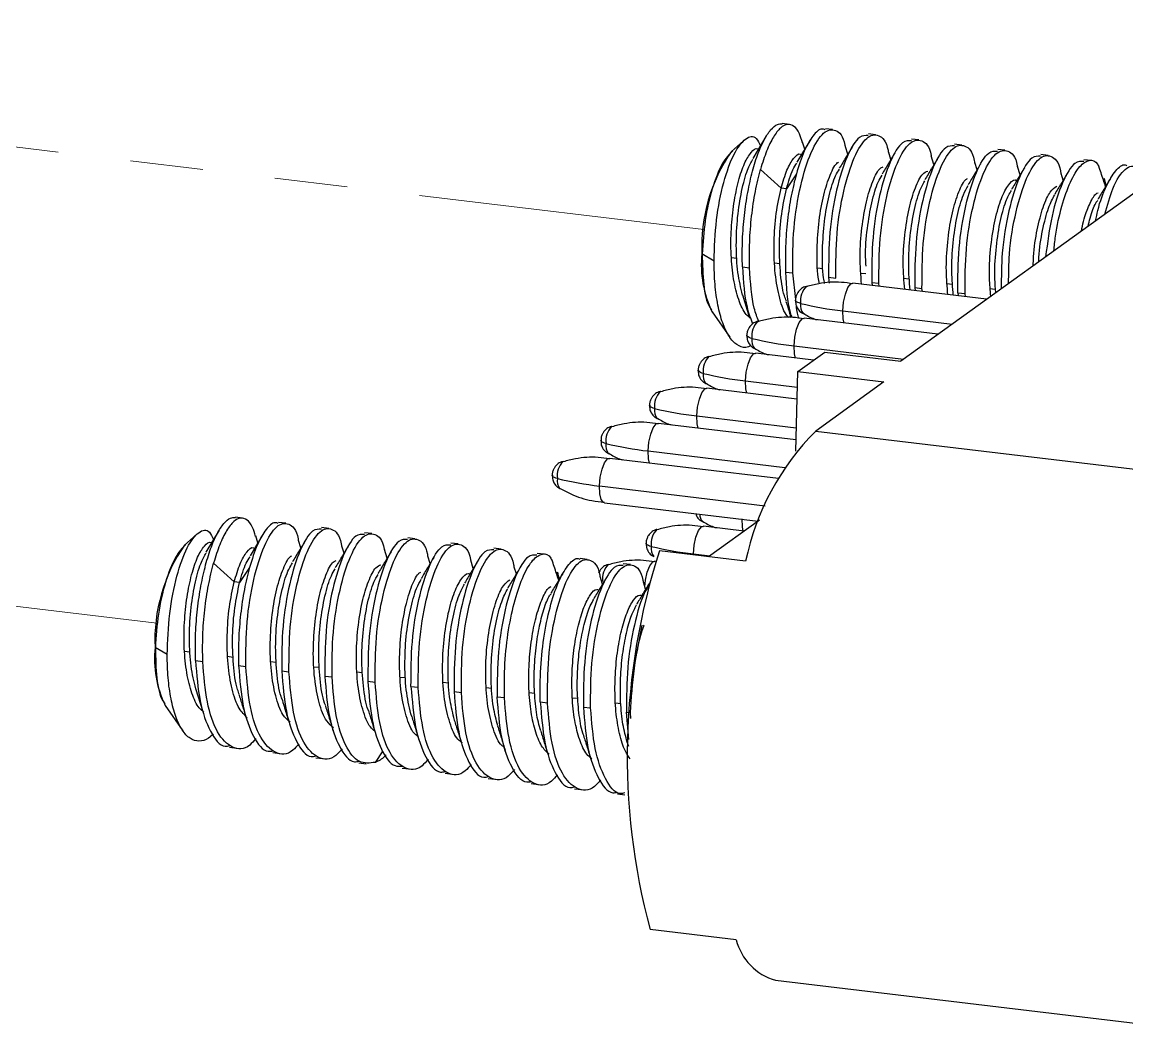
# Model space of a CAD drawing. Header units: millimetres. Extents: x 0 to 205, y 0 to 292.
# Drawn here: x 99.05 to 118.34, y 150.44 to 168.06 of the extents above; entities that cross this region are included whole.
import ezdxf

# ---------------------------------------------------------------- set-up
doc = ezdxf.new("R2010")
doc.units = ezdxf.units.MM
doc.linetypes.add('PHANTOM', pattern=[12.7, 6.35, -1.27, 1.27, -1.27, 1.27, -1.27])

msp = doc.modelspace()

# ---------------------------------------------------------------- linework, layer by layer
at = {"color": 7, "linetype": 'PHANTOM', "lineweight": 18}
for p, q in [((80.767, 168.064), (110.948, 164.444)), ((71.923, 161.11), (101.402, 157.575))]:
    msp.add_line(p, q, dxfattribs=at)
at = {"color": 7, "linetype": 'Continuous', "lineweight": 25}
for p, q in [((112.446, 166.279), (112.319, 166.294)), ((112.035, 166.065), (111.806, 165.683)), ((113.198, 166.189), (113.072, 166.204)), ((113.95, 166.099), (113.824, 166.114)), ((111.642, 165.992), (111.432, 165.807)), ((112.817, 166.023), (112.575, 165.621)), ((112.711, 165.847), (112.674, 165.969)), ((113.463, 165.758), (113.423, 165.889)), ((114.702, 166.008), (114.576, 166.023)), ((115.454, 165.918), (115.328, 165.933)), ((113.41, 165.67), (113.405, 165.67)), ((114.216, 165.667), (114.178, 165.787)), ((114.968, 165.577), (114.921, 165.73)), ((116.206, 165.828), (116.08, 165.843)), ((116.959, 165.738), (116.832, 165.753)), ((117.711, 165.647), (117.585, 165.663)), ((112.299, 165.164), (111.939, 165.493)), ((114.163, 165.579), (114.157, 165.58)), ((119.177, 165.595), (114.387, 162.148)), ((114.915, 165.489), (114.909, 165.49)), ((115.72, 165.487), (115.681, 165.614)), ((116.472, 165.397), (116.427, 165.544)), ((112.566, 165.418), (112.394, 165.153)), ((115.668, 165.399), (115.662, 165.4)), ((116.42, 165.309), (116.414, 165.309)), ((117.224, 165.306), (117.188, 165.423)), ((117.976, 165.216), (117.939, 165.335)), ((117.94, 165.335), (117.968, 165.202)), ((112.393, 165.152), (112.299, 165.164)), ((117.172, 165.219), (117.166, 165.219)), ((111.129, 163.894), (110.917, 164.02)), ((111.431, 163.956), (111.525, 163.944)), ((111.624, 163.793), (111.75, 163.778)), ((112.183, 163.865), (112.277, 163.854)), ((112.935, 163.775), (113.029, 163.764)), ((112.376, 163.702), (112.503, 163.687)), ((112.555, 163.225), (112.503, 163.687)), ((113.129, 163.612), (113.14, 163.509)), ((113.129, 163.612), (113.255, 163.597)), ((113.687, 163.685), (113.781, 163.674)), ((114.439, 163.595), (114.534, 163.583)), ((115.887, 163.227), (113.554, 163.507)), ((113.881, 163.522), (113.887, 163.467)), ((113.881, 163.522), (114.007, 163.507)), ((114.013, 163.452), (114.007, 163.507)), ((114.633, 163.432), (114.639, 163.377)), ((114.633, 163.432), (114.759, 163.417)), ((114.765, 163.362), (114.759, 163.417)), ((115.191, 163.505), (115.286, 163.493)), ((115.943, 163.414), (116.038, 163.403)), ((111.625, 163.306), (111.75, 162.906)), ((115.385, 163.342), (115.391, 163.287)), ((115.385, 163.342), (115.511, 163.326)), ((115.518, 163.272), (115.511, 163.326)), ((111.096, 163.005), (111.403, 162.565)), ((113.375, 163.025), (115.287, 162.795)), ((115.038, 162.616), (112.705, 162.896)), ((112.526, 162.413), (114.438, 162.184)), ((112.866, 162.164), (111.856, 162.285)), ((112.589, 161.964), (113.064, 162.306)), ((113.064, 162.306), (114.387, 162.148)), ((112.554, 160.574), (112.589, 161.964)), ((112.589, 161.964), (114.093, 161.784)), ((112.577, 161.485), (111.006, 161.674)), ((111.677, 161.802), (112.582, 161.694)), ((114.093, 161.784), (112.904, 160.928)), ((112.559, 160.774), (110.157, 161.062)), ((110.827, 161.191), (112.564, 160.983)), ((112.904, 160.928), (120.426, 160.026)), ((109.978, 160.58), (112.364, 160.294)), ((112.252, 160.098), (109.308, 160.451)), ((109.129, 159.969), (112.023, 159.622)), ((109.215, 159.677), (111.899, 159.355)), ((102.9, 159.409), (102.773, 159.424)), ((103.652, 159.319), (103.526, 159.334)), ((111.922, 159.371), (111.035, 158.733)), ((102.096, 159.123), (101.886, 158.938)), ((102.489, 159.195), (102.26, 158.813)), ((103.271, 159.153), (103.03, 158.752)), ((104.404, 159.229), (104.278, 159.244)), ((105.156, 159.139), (105.03, 159.154)), ((111.657, 159.181), (110.947, 159.266)), ((103.166, 158.978), (103.128, 159.099)), ((103.917, 158.888), (103.877, 159.019)), ((104.67, 158.797), (104.632, 158.917)), ((105.908, 159.048), (105.782, 159.064)), ((106.661, 158.958), (106.534, 158.973)), ((103.865, 158.8), (103.859, 158.801)), ((105.422, 158.707), (105.375, 158.86)), ((106.174, 158.617), (106.135, 158.744)), ((107.413, 158.868), (107.287, 158.883)), ((108.165, 158.778), (108.039, 158.793)), ((111.68, 158.656), (110.176, 158.836)), ((110.767, 158.765), (110.768, 158.783)), ((110.768, 158.783), (111.057, 158.749)), ((102.753, 158.294), (102.393, 158.624)), ((103.02, 158.549), (102.848, 158.283)), ((104.617, 158.71), (104.611, 158.71)), ((105.37, 158.62), (105.363, 158.62)), ((106.122, 158.529), (106.116, 158.53)), ((106.926, 158.527), (106.881, 158.674)), ((107.678, 158.437), (107.642, 158.553)), ((108.917, 158.688), (108.791, 158.703)), ((109.669, 158.597), (109.543, 158.612)), ((110.123, 158.652), (110.097, 158.655)), ((106.874, 158.439), (106.868, 158.44)), ((107.626, 158.349), (107.62, 158.35)), ((108.43, 158.346), (108.393, 158.465)), ((108.394, 158.465), (108.422, 158.332)), ((109.183, 158.257), (109.143, 158.387)), ((102.847, 158.283), (102.753, 158.294)), ((109.13, 158.168), (109.124, 158.169)), ((109.13, 158.168), (109.124, 158.169)), ((109.183, 158.302), (109.164, 158.308)), ((109.935, 158.166), (109.895, 158.296)), ((109.882, 158.078), (109.877, 158.079)), ((109.779, 157.048), (109.874, 157.541)), ((101.583, 157.025), (101.371, 157.15)), ((101.885, 157.086), (101.979, 157.075)), ((102.637, 156.996), (102.731, 156.984)), ((109.779, 157.048), (109.796, 157.126)), ((102.078, 156.923), (102.204, 156.908)), ((102.83, 156.833), (102.957, 156.818)), ((103.389, 156.906), (103.483, 156.894)), ((104.141, 156.815), (104.235, 156.804)), ((103.583, 156.743), (103.709, 156.727)), ((104.335, 156.652), (104.461, 156.637)), ((104.893, 156.725), (104.988, 156.714)), ((105.645, 156.635), (105.74, 156.624)), ((102.079, 156.436), (102.204, 156.036)), ((105.087, 156.562), (105.213, 156.547)), ((105.839, 156.472), (105.965, 156.457)), ((106.397, 156.545), (106.492, 156.533)), ((107.15, 156.454), (107.244, 156.443)), ((106.591, 156.382), (106.718, 156.367)), ((107.344, 156.291), (107.47, 156.276)), ((107.902, 156.364), (107.996, 156.353)), ((108.654, 156.274), (108.749, 156.263)), ((101.55, 156.136), (101.857, 155.696)), ((108.096, 156.201), (108.222, 156.186)), ((108.848, 156.111), (108.974, 156.096)), ((109.406, 156.184), (109.501, 156.173)), ((109.642, 155.544), (109.6, 156.021)), ((109.6, 156.021), (109.663, 156.013)), ((109.663, 156.013), (109.668, 155.912)), ((109.609, 155.503), (109.633, 155.426)), ((102.673, 155.408), (102.799, 155.393)), ((103.425, 155.318), (103.552, 155.302)), ((105.347, 155.347), (105.216, 155.146)), ((104.178, 155.227), (104.304, 155.212)), ((104.93, 155.137), (105.056, 155.122)), ((105.682, 155.047), (105.808, 155.032)), ((106.434, 154.957), (106.56, 154.942)), ((107.186, 154.866), (107.312, 154.851)), ((107.938, 154.776), (108.065, 154.761)), ((108.691, 154.686), (108.817, 154.671)), ((109.443, 154.596), (109.569, 154.581)), ((111.516, 152.051), (110.012, 152.231)), ((112.204, 151.344), (119.726, 150.442))]:
    msp.add_line(p, q, dxfattribs=at)
at = {"color": 7, "linetype": 'Continuous', "lineweight": 25, "flags": 128}
for points in [[(113.375, 163.025), (113.389, 163.176), (113.421, 163.318), (113.466, 163.43), (113.517, 163.496), (113.554, 163.507)], [(112.64, 163.155), (112.612, 163.163), (112.589, 163.171), (112.571, 163.181), (112.559, 163.191), (112.552, 163.201), (112.55, 163.209)], [(113.398, 162.813), (113.382, 162.888), (113.375, 163.025)], [(112.526, 162.413), (112.54, 162.564), (112.571, 162.707), (112.616, 162.819), (112.668, 162.884), (112.705, 162.896)], [(111.79, 162.544), (111.763, 162.551), (111.74, 162.56), (111.722, 162.57), (111.709, 162.58), (111.702, 162.59), (111.701, 162.598)], [(112.549, 162.202), (112.532, 162.277), (112.526, 162.413)], [(111.677, 161.802), (111.69, 161.953), (111.722, 162.096), (111.767, 162.208), (111.818, 162.273), (111.856, 162.285)], [(110.941, 161.933), (110.914, 161.94), (110.891, 161.949), (110.873, 161.958), (110.86, 161.968), (110.853, 161.979), (110.852, 161.987)], [(110.827, 161.191), (110.841, 161.342), (110.873, 161.485), (110.918, 161.597), (110.969, 161.662), (111.006, 161.674)], [(111.699, 161.591), (111.683, 161.666), (111.677, 161.802)], [(110.092, 161.321), (110.065, 161.329), (110.042, 161.338), (110.024, 161.347), (110.011, 161.357), (110.004, 161.367), (110.002, 161.376)], [(109.978, 160.58), (109.992, 160.731), (110.023, 160.873), (110.068, 160.986), (110.12, 161.051), (110.157, 161.062)], [(110.85, 160.979), (110.834, 161.055), (110.827, 161.191)], [(109.243, 160.71), (109.215, 160.718), (109.192, 160.727), (109.174, 160.736), (109.162, 160.746), (109.154, 160.756), (109.153, 160.764)], [(110.001, 160.368), (109.985, 160.443), (109.978, 160.58)], [(109.129, 159.969), (109.142, 160.12), (109.174, 160.262), (109.219, 160.375), (109.271, 160.44), (109.308, 160.451)], [(108.393, 160.099), (108.366, 160.107), (108.343, 160.115), (108.325, 160.125), (108.312, 160.135), (108.305, 160.145), (108.304, 160.153)], [(109.215, 159.677), (109.202, 159.681), (109.161, 159.731), (109.135, 159.832), (109.129, 159.969)], [(111.64, 159.183), (111.624, 159.258), (111.617, 159.395)], [(110.768, 158.783), (110.781, 158.934), (110.813, 159.077), (110.858, 159.189), (110.91, 159.254), (110.947, 159.266)], [(110.032, 158.914), (110.005, 158.921), (109.982, 158.93), (109.964, 158.94), (109.951, 158.949), (109.944, 158.96), (109.943, 158.968)], [(109.92, 158.208), (109.932, 158.323), (109.964, 158.466), (110.009, 158.578), (110.06, 158.643), (110.097, 158.655)]]:
    msp.add_lwpolyline(points, dxfattribs=at)
at = {"color": 7, "linetype": 'Continuous', "lineweight": 25}
for centre, radius, start, end in [((113.837, 164.146), 2.923, 145.3653, 182.4721), ((112.795, 163.828), 1.888, 174.1731, 205.8503), ((112.994, 163.201), 0.357, 134.9132, 187.4681), ((112.854, 163.114), 0.218, 169.1529, 219.1218), ((114.078, 169.133), 6.149, 256.4716, 263.4368), ((112.145, 162.59), 0.357, 134.9132, 187.4681), ((112.005, 162.503), 0.218, 169.1529, 219.1218), ((113.229, 168.522), 6.149, 256.4716, 263.4368), ((111.295, 161.979), 0.357, 134.9132, 187.4681), ((111.156, 161.891), 0.218, 169.1529, 219.1218), ((112.379, 167.911), 6.149, 256.4716, 263.4368), ((110.446, 161.368), 0.357, 134.9132, 187.4681), ((110.306, 161.28), 0.218, 169.1529, 219.1218), ((111.53, 167.299), 6.149, 256.4716, 263.4368), ((109.597, 160.757), 0.357, 134.9132, 187.4681), ((116.127, 157.726), 4.543, 135.1856, 168.1869), ((109.457, 160.669), 0.218, 169.1529, 219.1218), ((110.681, 166.688), 6.149, 256.4716, 263.4368), ((108.748, 160.145), 0.357, 134.9132, 187.4681), ((108.608, 160.058), 0.218, 169.1529, 219.1218), ((109.832, 166.077), 6.149, 256.4716, 263.4368), ((111.066, 159.466), 0.184, 176.674, 220.8165), ((110.386, 158.96), 0.357, 134.9132, 187.4681), ((104.291, 157.276), 2.923, 145.3653, 182.4721), ((110.247, 158.873), 0.218, 169.1529, 219.1218), ((111.471, 164.892), 6.149, 256.4716, 263.4368), ((121.308, 155.256), 11.694, 162.1714, 194.9905), ((109.537, 158.349), 0.357, 134.9132, 187.4681), ((103.249, 156.959), 1.888, 174.1731, 205.8503), ((112.465, 152.285), 0.977, 193.8925, 254.5037)]:
    msp.add_arc(centre, radius, start, end, dxfattribs=at)
for points, knots in [([(111.624, 163.793), (111.622, 163.932), (111.618, 164.211), (111.649, 164.639), (111.706, 165.05), (111.786, 165.427), (111.885, 165.752), (111.998, 166.013), (112.116, 166.194), (112.227, 166.292), (112.291, 166.287), (112.319, 166.286)], [0, 0, 0, 0, 0.1143711, 0.2287423, 0.3431134, 0.4574845, 0.5718556, 0.6862268, 0.8005979, 0.914969, 1, 1, 1, 1]), ([(112.672, 165.958), (112.655, 166.015), (112.616, 166.149), (112.526, 166.259), (112.413, 166.296), (112.29, 166.231), (112.165, 166.071), (112.044, 165.828), (111.974, 165.605), (111.94, 165.494)], [0, 0, 0, 0, 0.107116, 0.25593, 0.404744, 0.553558, 0.702372, 0.851186, 1, 1, 1, 1]), ([(111.129, 163.894), (111.137, 164.135), (111.154, 164.613), (111.289, 165.285), (111.474, 165.794), (111.679, 166.058), (111.848, 166.096), (111.916, 165.953), (111.939, 165.905)], [0, 0, 0, 0, 0.188595, 0.373947, 0.556057, 0.734924, 0.91055, 1, 1, 1, 1]), ([(112.503, 163.687), (112.503, 163.949), (112.505, 164.471), (112.631, 165.232), (112.819, 165.826), (113.045, 166.18), (113.253, 166.206), (113.389, 166.079), (113.419, 165.892), (113.421, 165.878)], [0, 0, 0, 0, 0.1645378, 0.3290756, 0.4936134, 0.6581512, 0.822689, 0.9872268, 1, 1, 1, 1]), ([(113.069, 166.185), (113.05, 166.192), (112.984, 166.216), (112.855, 166.093), (112.699, 165.836), (112.61, 165.558), (112.566, 165.418)], [0, 0, 0, 0, 0.119328, 0.412886, 0.706443, 1, 1, 1, 1]), ([(113.821, 166.084), (113.771, 166.086), (113.651, 166.091), (113.444, 165.745), (113.257, 165.158), (113.131, 164.396), (113.129, 163.873), (113.129, 163.612)], [0, 0, 0, 0, 0.1547466, 0.36606, 0.5773733, 0.7886867, 1, 1, 1, 1]), ([(113.255, 163.597), (113.256, 163.858), (113.257, 164.381), (113.383, 165.141), (113.571, 165.736), (113.797, 166.089), (114.005, 166.117), (114.142, 165.985), (114.172, 165.792), (114.175, 165.774)], [0, 0, 0, 0, 0.163832, 0.327664, 0.491497, 0.655329, 0.819161, 0.982993, 1, 1, 1, 1]), ([(111.771, 162.893), (111.743, 162.914), (111.66, 162.974), (111.553, 163.21), (111.464, 163.569), (111.42, 164), (111.424, 164.459), (111.47, 164.907), (111.552, 165.302), (111.659, 165.616), (111.777, 165.8), (111.862, 165.875), (111.898, 165.848), (111.901, 165.846)], [0, 0, 0, 0, 0.053234, 0.157559, 0.261883, 0.366221, 0.470532, 0.574882, 0.67918, 0.78354, 0.887828, 0.992197, 1, 1, 1, 1]), ([(113.546, 165.895), (113.508, 165.833), (113.433, 165.708), (113.355, 165.578), (113.316, 165.513)], [0, 0, 0, 0, 0.500441, 1, 1, 1, 1]), ([(114.573, 165.993), (114.523, 165.996), (114.404, 166), (114.197, 165.655), (114.009, 165.068), (113.883, 164.306), (113.882, 163.783), (113.881, 163.522)], [0, 0, 0, 0, 0.154747, 0.36606, 0.577373, 0.788687, 1, 1, 1, 1]), ([(114.007, 163.507), (114.008, 163.768), (114.009, 164.291), (114.135, 165.051), (114.323, 165.645), (114.549, 166), (114.757, 166.024), (114.891, 165.905), (114.92, 165.728), (114.921, 165.724)], [0, 0, 0, 0, 0.165927, 0.331854, 0.497782, 0.663709, 0.829636, 0.995563, 1, 1, 1, 1]), ([(115.325, 165.903), (115.275, 165.905), (115.156, 165.91), (114.949, 165.565), (114.762, 164.977), (114.635, 164.215), (114.634, 163.693), (114.633, 163.432)], [0, 0, 0, 0, 0.1547466, 0.36606, 0.5773733, 0.7886867, 1, 1, 1, 1]), ([(114.759, 163.417), (114.76, 163.678), (114.761, 164.201), (114.888, 164.961), (115.075, 165.555), (115.301, 165.909), (115.51, 165.936), (115.646, 165.807), (115.676, 165.617), (115.678, 165.602)], [0, 0, 0, 0, 0.164251, 0.328502, 0.492753, 0.657004, 0.821255, 0.985505, 1, 1, 1, 1]), ([(111.456, 165.82), (111.394, 165.755), (111.264, 165.619), (111.091, 165.17), (110.96, 164.605), (110.935, 164.213), (110.923, 164.017)], [0, 0, 0, 0, 0.234718, 0.489812, 0.744906, 1, 1, 1, 1]), ([(111.627, 163.301), (111.597, 163.427), (111.535, 163.684), (111.51, 164.166), (111.533, 164.663), (111.605, 165.121), (111.702, 165.482), (111.776, 165.614), (111.808, 165.671)], [0, 0, 0, 0, 0.168253, 0.343241, 0.518258, 0.693214, 0.86826, 1, 1, 1, 1]), ([(112.299, 165.164), (112.332, 165.277), (112.399, 165.504), (112.518, 165.695), (112.602, 165.78), (112.638, 165.759), (112.639, 165.758)], [0, 0, 0, 0, 0.328363, 0.656392, 0.984823, 1, 1, 1, 1]), ([(114.283, 165.779), (114.247, 165.719), (114.175, 165.599), (114.099, 165.473), (114.061, 165.41)], [0, 0, 0, 0, 0.500641, 1, 1, 1, 1]), ([(115.036, 165.69), (114.999, 165.628), (114.924, 165.503), (114.847, 165.375), (114.808, 165.311)], [0, 0, 0, 0, 0.5003, 1, 1, 1, 1]), ([(115.385, 163.342), (115.386, 163.603), (115.387, 164.125), (115.514, 164.887), (115.701, 165.475), (115.908, 165.82), (116.027, 165.815), (116.078, 165.813)], [0, 0, 0, 0, 0.211313, 0.422627, 0.63394, 0.845253, 1, 1, 1, 1]), ([(115.511, 163.326), (115.512, 163.588), (115.514, 164.11), (115.64, 164.871), (115.827, 165.465), (116.053, 165.819), (116.261, 165.844), (116.396, 165.723), (116.425, 165.543), (116.426, 165.536)], [0, 0, 0, 0, 0.165563, 0.331125, 0.496688, 0.662251, 0.827813, 0.993376, 1, 1, 1, 1]), ([(116.83, 165.723), (116.779, 165.725), (116.66, 165.73), (116.453, 165.384), (116.267, 164.797), (116.146, 164.087), (116.143, 163.618), (116.142, 163.411)], [0, 0, 0, 0, 0.161718, 0.38255, 0.603382, 0.824215, 1, 1, 1, 1]), ([(116.271, 163.504), (116.273, 163.675), (116.276, 164.108), (116.393, 164.78), (116.579, 165.375), (116.806, 165.728), (117.014, 165.756), (117.152, 165.623), (117.182, 165.428), (117.185, 165.409)], [0, 0, 0, 0, 0.113897, 0.28719, 0.460483, 0.633776, 0.80707, 0.980363, 1, 1, 1, 1]), ([(112.393, 165.153), (112.429, 165.279), (112.485, 165.476), (112.553, 165.57), (112.577, 165.605)], [0, 0, 0, 0, 0.6392294, 1, 1, 1, 1]), ([(112.967, 163.499), (112.96, 163.535), (112.926, 163.714), (112.922, 164.105), (112.955, 164.604), (113.039, 165.064), (113.154, 165.408), (113.249, 165.597), (113.296, 165.616), (113.301, 165.618)], [0, 0, 0, 0, 0.048037, 0.233938, 0.420121, 0.606015, 0.7922, 0.978096, 1, 1, 1, 1]), ([(113.059, 163.504), (113.053, 163.536), (113.02, 163.709), (113.017, 164.093), (113.049, 164.594), (113.133, 165.045), (113.229, 165.363), (113.295, 165.462), (113.318, 165.495)], [0, 0, 0, 0, 0.046398, 0.257338, 0.468599, 0.679532, 0.890795, 1, 1, 1, 1]), ([(113.703, 163.489), (113.692, 163.65), (113.668, 163.971), (113.704, 164.479), (113.783, 164.943), (113.897, 165.299), (114.003, 165.509), (114.063, 165.532), (114.08, 165.539)], [0, 0, 0, 0, 0.1839702, 0.3694299, 0.5546723, 0.7401092, 0.9253811, 1, 1, 1, 1]), ([(115.784, 165.593), (115.748, 165.533), (115.677, 165.414), (115.601, 165.289), (115.564, 165.226)], [0, 0, 0, 0, 0.50071, 1, 1, 1, 1]), ([(116.547, 165.521), (116.509, 165.458), (116.435, 165.334), (116.358, 165.206), (116.319, 165.142)], [0, 0, 0, 0, 0.503516, 1, 1, 1, 1]), ([(117.582, 165.633), (117.531, 165.635), (117.412, 165.64), (117.207, 165.294), (117.015, 164.715), (116.949, 164.214), (116.917, 163.968)], [0, 0, 0, 0, 0.198144, 0.468717, 0.739291, 1, 1, 1, 1]), ([(117.061, 164.072), (117.069, 164.157), (117.097, 164.441), (117.198, 164.868), (117.345, 165.292), (117.515, 165.573), (117.68, 165.668), (117.795, 165.649), (117.837, 165.554), (117.843, 165.542)], [0, 0, 0, 0, 0.0778533, 0.2572177, 0.4365822, 0.6159466, 0.7953111, 0.9746755, 1, 1, 1, 1]), ([(117.789, 164.596), (117.802, 164.657), (117.85, 164.897), (117.974, 165.216), (118.138, 165.487), (118.267, 165.598), (118.325, 165.564), (118.335, 165.558)], [0, 0, 0, 0, 0.096574, 0.378736, 0.660897, 0.943059, 1, 1, 1, 1]), ([(117.964, 165.195), (117.951, 165.233), (117.91, 165.354), (117.871, 165.474), (117.844, 165.556)], [0, 0, 0, 0, 0.316595, 1, 1, 1, 1]), ([(117.951, 164.712), (117.995, 164.87), (118.098, 165.236), (118.311, 165.544), (118.518, 165.576), (118.654, 165.447), (118.684, 165.259), (118.686, 165.245)], [0, 0, 0, 0, 0.197837, 0.458266, 0.718696, 0.979126, 1, 1, 1, 1]), ([(113.782, 163.807), (113.779, 163.859), (113.766, 164.072), (113.801, 164.47), (113.877, 164.924), (113.973, 165.25), (114.039, 165.356), (114.062, 165.392)], [0, 0, 0, 0, 0.083009, 0.342875, 0.602436, 0.862269, 1, 1, 1, 1]), ([(114.458, 163.399), (114.445, 163.547), (114.42, 163.855), (114.453, 164.353), (114.528, 164.821), (114.64, 165.189), (114.758, 165.423), (114.83, 165.453), (114.859, 165.465)], [0, 0, 0, 0, 0.164606, 0.342839, 0.52107, 0.699268, 0.877533, 1, 1, 1, 1]), ([(114.552, 163.387), (114.54, 163.535), (114.515, 163.843), (114.547, 164.343), (114.622, 164.804), (114.718, 165.14), (114.786, 165.253), (114.81, 165.294)], [0, 0, 0, 0, 0.20577, 0.428431, 0.651089, 0.873706, 1, 1, 1, 1]), ([(115.211, 163.308), (115.199, 163.444), (115.173, 163.74), (115.2, 164.228), (115.273, 164.699), (115.383, 165.074), (115.485, 165.294), (115.541, 165.328), (115.555, 165.337)], [0, 0, 0, 0, 0.165102, 0.358104, 0.551334, 0.744362, 0.937565, 1, 1, 1, 1]), ([(115.96, 163.28), (115.951, 163.383), (115.926, 163.645), (115.949, 164.102), (116.019, 164.574), (116.127, 164.969), (116.255, 165.219), (116.357, 165.331), (116.403, 165.301), (116.412, 165.295)], [0, 0, 0, 0, 0.111324, 0.281029, 0.450733, 0.62047, 0.790142, 0.959909, 1, 1, 1, 1]), ([(117.301, 165.435), (117.264, 165.373), (117.191, 165.25), (117.113, 165.122), (117.075, 165.058)], [0, 0, 0, 0, 0.500575, 1, 1, 1, 1]), ([(118.055, 165.347), (118.018, 165.285), (117.944, 165.162), (117.867, 165.034), (117.828, 164.969)], [0, 0, 0, 0, 0.500552, 1, 1, 1, 1]), ([(112.431, 162.907), (112.416, 162.923), (112.344, 163), (112.257, 163.287), (112.182, 163.724), (112.169, 164.228), (112.206, 164.736), (112.268, 165.021), (112.299, 165.164)], [0, 0, 0, 0, 0.050123, 0.240099, 0.430145, 0.62009, 0.810161, 1, 1, 1, 1]), ([(112.391, 163.196), (112.379, 163.225), (112.325, 163.363), (112.279, 163.72), (112.263, 164.214), (112.301, 164.725), (112.363, 165.01), (112.393, 165.152)], [0, 0, 0, 0, 0.062167, 0.296712, 0.531133, 0.76571, 1, 1, 1, 1]), ([(115.306, 163.297), (115.294, 163.433), (115.268, 163.728), (115.295, 164.218), (115.368, 164.682), (115.465, 165.038), (115.537, 165.162), (115.565, 165.211)], [0, 0, 0, 0, 0.189319, 0.410478, 0.631898, 0.853088, 1, 1, 1, 1]), ([(116.049, 163.344), (116.042, 163.423), (116.021, 163.66), (116.044, 164.091), (116.113, 164.56), (116.212, 164.933), (116.287, 165.069), (116.32, 165.128)], [0, 0, 0, 0, 0.117333, 0.352375, 0.587418, 0.822505, 1, 1, 1, 1]), ([(116.701, 163.813), (116.702, 163.865), (116.706, 164.084), (116.767, 164.453), (116.869, 164.849), (116.994, 165.122), (117.075, 165.176), (117.112, 165.201)], [0, 0, 0, 0, 0.074322, 0.313045, 0.552076, 0.790774, 1, 1, 1, 1]), ([(117.542, 164.418), (117.554, 164.476), (117.591, 164.661), (117.679, 164.886), (117.769, 165.057), (117.819, 165.081), (117.832, 165.087)], [0, 0, 0, 0, 0.161425, 0.517489, 0.873121, 1, 1, 1, 1]), ([(116.798, 163.882), (116.798, 163.907), (116.803, 164.099), (116.862, 164.438), (116.958, 164.831), (117.039, 164.981), (117.076, 165.051)], [0, 0, 0, 0, 0.049389, 0.380933, 0.712904, 1, 1, 1, 1]), ([(117.659, 164.502), (117.67, 164.55), (117.707, 164.715), (117.769, 164.874), (117.817, 164.942), (117.829, 164.958)], [0, 0, 0, 0, 0.239507, 0.810383, 1, 1, 1, 1]), ([(110.923, 164.017), (110.927, 163.835), (110.934, 163.471), (111.007, 163.132), (111.078, 163.057), (111.093, 163.04)], [0, 0, 0, 0, 0.437098, 0.874196, 1, 1, 1, 1]), ([(111.775, 162.415), (111.744, 162.403), (111.658, 162.368), (111.526, 162.421), (111.388, 162.565), (111.275, 162.803), (111.192, 163.114), (111.139, 163.482), (111.132, 163.757), (111.129, 163.894)], [0, 0, 0, 0, 0.085077, 0.241239, 0.395932, 0.549154, 0.700906, 0.851188, 1, 1, 1, 1]), ([(111.624, 163.793), (111.64, 163.538), (111.666, 163.143), (111.767, 162.889), (111.803, 162.799)], [0, 0, 0, 0, 0.645283, 1, 1, 1, 1]), ([(111.91, 162.84), (111.881, 162.913), (111.788, 163.152), (111.766, 163.521), (111.75, 163.778)], [0, 0, 0, 0, 0.307, 1, 1, 1, 1]), ([(112.376, 163.702), (112.389, 163.441), (112.404, 163.137), (112.476, 162.938), (112.487, 162.91)], [0, 0, 0, 0, 0.857723, 1, 1, 1, 1]), ([(112.657, 163.415), (112.632, 163.392), (112.595, 163.359), (112.565, 163.296), (112.551, 163.25), (112.553, 163.219), (112.553, 163.209)], [0, 0, 0, 0, 0.41077, 0.617718, 0.868461, 1, 1, 1, 1]), ([(112.74, 163.451), (112.723, 163.447), (112.693, 163.44), (112.668, 163.422), (112.657, 163.415)], [0, 0, 0, 0, 0.558633, 1, 1, 1, 1]), ([(113.553, 163.497), (113.486, 163.507), (113.288, 163.537), (113.011, 163.518), (112.813, 163.465), (112.742, 163.447)], [0, 0, 0, 0, 0.24583, 0.728691, 1, 1, 1, 1]), ([(112.385, 163.187), (112.406, 163.12), (112.435, 163.028), (112.464, 162.934), (112.472, 162.909)], [0, 0, 0, 0, 0.735604, 1, 1, 1, 1]), ([(112.553, 163.209), (112.553, 163.19), (112.551, 163.145), (112.58, 163.072), (112.626, 163.009), (112.67, 162.987), (112.686, 162.98)], [0, 0, 0, 0, 0.199243, 0.48006, 0.822544, 1, 1, 1, 1]), ([(112.612, 162.897), (112.601, 162.923), (112.578, 162.98), (112.571, 163.068), (112.568, 163.116)], [0, 0, 0, 0, 0.458737, 1, 1, 1, 1]), ([(112.688, 162.983), (112.749, 162.946), (112.825, 162.9), (112.911, 162.874), (112.928, 162.869)], [0, 0, 0, 0, 0.802621, 1, 1, 1, 1]), ([(111.807, 162.804), (111.783, 162.781), (111.745, 162.748), (111.716, 162.685), (111.701, 162.639), (111.703, 162.608), (111.704, 162.598)], [0, 0, 0, 0, 0.4107703, 0.6177182, 0.8684609, 1, 1, 1, 1]), ([(111.891, 162.84), (111.874, 162.836), (111.844, 162.828), (111.819, 162.811), (111.807, 162.804)], [0, 0, 0, 0, 0.558633, 1, 1, 1, 1]), ([(112.704, 162.886), (112.637, 162.896), (112.439, 162.925), (112.161, 162.906), (111.964, 162.854), (111.893, 162.836)], [0, 0, 0, 0, 0.24583, 0.728691, 1, 1, 1, 1]), ([(111.704, 162.598), (111.703, 162.579), (111.702, 162.534), (111.731, 162.461), (111.777, 162.398), (111.821, 162.376), (111.836, 162.369)], [0, 0, 0, 0, 0.199243, 0.48006, 0.822544, 1, 1, 1, 1]), ([(110.958, 162.192), (110.933, 162.17), (110.896, 162.137), (110.867, 162.073), (110.852, 162.028), (110.854, 161.997), (110.855, 161.987)], [0, 0, 0, 0, 0.41077, 0.617718, 0.868461, 1, 1, 1, 1]), ([(111.042, 162.228), (111.025, 162.224), (110.995, 162.217), (110.969, 162.2), (110.958, 162.192)], [0, 0, 0, 0, 0.558633, 1, 1, 1, 1]), ([(111.854, 162.275), (111.788, 162.285), (111.59, 162.314), (111.312, 162.295), (111.115, 162.243), (111.043, 162.224)], [0, 0, 0, 0, 0.24583, 0.728691, 1, 1, 1, 1]), ([(111.838, 162.372), (111.9, 162.335), (111.976, 162.289), (112.062, 162.263), (112.079, 162.258)], [0, 0, 0, 0, 0.802621, 1, 1, 1, 1]), ([(110.855, 161.987), (110.854, 161.968), (110.852, 161.922), (110.882, 161.85), (110.928, 161.787), (110.972, 161.765), (110.987, 161.758)], [0, 0, 0, 0, 0.199243, 0.48006, 0.822544, 1, 1, 1, 1]), ([(110.192, 161.617), (110.175, 161.613), (110.146, 161.606), (110.12, 161.589), (110.109, 161.581)], [0, 0, 0, 0, 0.558633, 1, 1, 1, 1]), ([(111.005, 161.664), (110.938, 161.674), (110.741, 161.703), (110.463, 161.684), (110.265, 161.632), (110.194, 161.613)], [0, 0, 0, 0, 0.24583, 0.728691, 1, 1, 1, 1]), ([(110.989, 161.761), (111.05, 161.724), (111.127, 161.677), (111.213, 161.652), (111.23, 161.647)], [0, 0, 0, 0, 0.802621, 1, 1, 1, 1]), ([(110.109, 161.581), (110.084, 161.559), (110.047, 161.525), (110.017, 161.462), (110.003, 161.416), (110.005, 161.386), (110.006, 161.375)], [0, 0, 0, 0, 0.41077, 0.617718, 0.868461, 1, 1, 1, 1]), ([(110.006, 161.375), (110.005, 161.357), (110.003, 161.311), (110.033, 161.238), (110.079, 161.176), (110.123, 161.154), (110.138, 161.146)], [0, 0, 0, 0, 0.199243, 0.48006, 0.822544, 1, 1, 1, 1]), ([(110.156, 161.053), (110.089, 161.062), (109.891, 161.092), (109.614, 161.073), (109.416, 161.021), (109.345, 161.002)], [0, 0, 0, 0, 0.24583, 0.728691, 1, 1, 1, 1]), ([(110.14, 161.15), (110.201, 161.113), (110.277, 161.066), (110.363, 161.041), (110.38, 161.036)], [0, 0, 0, 0, 0.802621, 1, 1, 1, 1]), ([(109.26, 160.97), (109.235, 160.948), (109.198, 160.914), (109.168, 160.851), (109.154, 160.805), (109.156, 160.775), (109.156, 160.764)], [0, 0, 0, 0, 0.4107703, 0.6177182, 0.8684609, 1, 1, 1, 1]), ([(109.343, 161.006), (109.326, 161.002), (109.296, 160.995), (109.271, 160.978), (109.26, 160.97)], [0, 0, 0, 0, 0.558633, 1, 1, 1, 1]), ([(109.156, 160.764), (109.156, 160.745), (109.154, 160.7), (109.183, 160.627), (109.229, 160.564), (109.273, 160.543), (109.288, 160.535)], [0, 0, 0, 0, 0.199243, 0.48006, 0.822544, 1, 1, 1, 1]), ([(109.307, 160.441), (109.24, 160.451), (109.042, 160.481), (108.764, 160.462), (108.567, 160.41), (108.496, 160.391)], [0, 0, 0, 0, 0.24583, 0.728691, 1, 1, 1, 1]), ([(109.291, 160.539), (109.352, 160.501), (109.428, 160.455), (109.514, 160.43), (109.531, 160.424)], [0, 0, 0, 0, 0.802621, 1, 1, 1, 1]), ([(108.41, 160.359), (108.386, 160.337), (108.348, 160.303), (108.319, 160.24), (108.304, 160.194), (108.306, 160.164), (108.307, 160.153)], [0, 0, 0, 0, 0.41077, 0.617718, 0.868461, 1, 1, 1, 1]), ([(108.494, 160.395), (108.477, 160.391), (108.447, 160.384), (108.422, 160.366), (108.41, 160.359)], [0, 0, 0, 0, 0.558633, 1, 1, 1, 1]), ([(108.307, 160.153), (108.306, 160.134), (108.305, 160.089), (108.334, 160.016), (108.38, 159.953), (108.424, 159.931), (108.439, 159.924)], [0, 0, 0, 0, 0.199243, 0.48006, 0.822544, 1, 1, 1, 1]), ([(108.441, 159.927), (108.504, 159.893), (108.678, 159.798), (108.942, 159.714), (109.143, 159.694), (109.216, 159.687)], [0, 0, 0, 0, 0.263068, 0.732593, 1, 1, 1, 1]), ([(102.078, 156.923), (102.076, 157.063), (102.072, 157.342), (102.103, 157.77), (102.16, 158.18), (102.24, 158.557), (102.339, 158.883), (102.452, 159.144), (102.57, 159.324), (102.681, 159.422), (102.745, 159.418), (102.773, 159.416)], [0, 0, 0, 0, 0.114371, 0.228742, 0.343113, 0.457485, 0.571856, 0.686227, 0.800598, 0.914969, 1, 1, 1, 1]), ([(103.126, 159.089), (103.109, 159.145), (103.07, 159.279), (102.98, 159.389), (102.867, 159.426), (102.744, 159.362), (102.619, 159.202), (102.498, 158.959), (102.428, 158.735), (102.394, 158.624)], [0, 0, 0, 0, 0.107116, 0.25593, 0.404744, 0.553558, 0.702372, 0.851186, 1, 1, 1, 1]), ([(102.957, 156.818), (102.957, 157.079), (102.959, 157.602), (103.085, 158.362), (103.273, 158.956), (103.499, 159.31), (103.707, 159.337), (103.843, 159.209), (103.873, 159.022), (103.875, 159.008)], [0, 0, 0, 0, 0.1645378, 0.3290756, 0.4936134, 0.6581512, 0.822689, 0.9872268, 1, 1, 1, 1]), ([(103.523, 159.316), (103.504, 159.322), (103.438, 159.347), (103.309, 159.224), (103.153, 158.966), (103.064, 158.688), (103.02, 158.549)], [0, 0, 0, 0, 0.119328, 0.412886, 0.706443, 1, 1, 1, 1]), ([(110.81, 159.486), (110.814, 159.473), (110.827, 159.43), (110.869, 159.379), (110.912, 159.357), (110.927, 159.35)], [0, 0, 0, 0, 0.211658, 0.730939, 1, 1, 1, 1]), ([(110.929, 159.353), (110.991, 159.316), (111.067, 159.27), (111.153, 159.244), (111.17, 159.239)], [0, 0, 0, 0, 0.802621, 1, 1, 1, 1]), ([(101.583, 157.025), (101.591, 157.265), (101.609, 157.743), (101.743, 158.416), (101.928, 158.925), (102.133, 159.189), (102.302, 159.226), (102.37, 159.083), (102.393, 159.035)], [0, 0, 0, 0, 0.188595, 0.373947, 0.556057, 0.734924, 0.91055, 1, 1, 1, 1]), ([(104.275, 159.214), (104.225, 159.216), (104.106, 159.221), (103.898, 158.876), (103.711, 158.288), (103.585, 157.526), (103.583, 157.004), (103.583, 156.743)], [0, 0, 0, 0, 0.154747, 0.36606, 0.577373, 0.788687, 1, 1, 1, 1]), ([(103.709, 156.727), (103.71, 156.989), (103.711, 157.511), (103.837, 158.272), (104.025, 158.866), (104.251, 159.219), (104.46, 159.247), (104.596, 159.116), (104.626, 158.923), (104.629, 158.905)], [0, 0, 0, 0, 0.1638322, 0.3276644, 0.4914965, 0.6553287, 0.8191609, 0.9829931, 1, 1, 1, 1]), ([(105.027, 159.124), (104.977, 159.126), (104.858, 159.131), (104.651, 158.785), (104.463, 158.198), (104.337, 157.436), (104.336, 156.914), (104.335, 156.652)], [0, 0, 0, 0, 0.154747, 0.36606, 0.577373, 0.788687, 1, 1, 1, 1]), ([(104.461, 156.637), (104.462, 156.899), (104.463, 157.421), (104.59, 158.181), (104.777, 158.775), (105.003, 159.13), (105.211, 159.155), (105.345, 159.035), (105.374, 158.859), (105.375, 158.854)], [0, 0, 0, 0, 0.165927, 0.331854, 0.497782, 0.663709, 0.829636, 0.995563, 1, 1, 1, 1]), ([(110.049, 159.173), (110.024, 159.151), (109.987, 159.118), (109.958, 159.055), (109.943, 159.009), (109.945, 158.978), (109.946, 158.968)], [0, 0, 0, 0, 0.4107703, 0.6177182, 0.8684609, 1, 1, 1, 1]), ([(110.133, 159.21), (110.116, 159.206), (110.086, 159.198), (110.06, 159.181), (110.049, 159.173)], [0, 0, 0, 0, 0.558633, 1, 1, 1, 1]), ([(110.945, 159.256), (110.879, 159.266), (110.681, 159.295), (110.403, 159.276), (110.206, 159.224), (110.134, 159.205)], [0, 0, 0, 0, 0.24583, 0.728691, 1, 1, 1, 1]), ([(101.91, 158.95), (101.848, 158.885), (101.718, 158.749), (101.545, 158.301), (101.414, 157.735), (101.389, 157.343), (101.377, 157.147)], [0, 0, 0, 0, 0.234718, 0.489812, 0.744906, 1, 1, 1, 1]), ([(102.225, 156.023), (102.197, 156.044), (102.114, 156.105), (102.008, 156.34), (101.918, 156.699), (101.874, 157.13), (101.878, 157.589), (101.924, 158.038), (102.006, 158.432), (102.113, 158.747), (102.231, 158.93), (102.317, 159.005), (102.352, 158.978), (102.355, 158.977)], [0, 0, 0, 0, 0.053234, 0.157559, 0.261883, 0.366221, 0.470532, 0.574882, 0.67918, 0.78354, 0.887828, 0.992197, 1, 1, 1, 1]), ([(104, 159.025), (103.962, 158.963), (103.888, 158.838), (103.809, 158.708), (103.77, 158.644)], [0, 0, 0, 0, 0.500441, 1, 1, 1, 1]), ([(105.779, 159.034), (105.729, 159.036), (105.61, 159.041), (105.403, 158.695), (105.216, 158.108), (105.089, 157.346), (105.088, 156.823), (105.087, 156.562)], [0, 0, 0, 0, 0.154747, 0.36606, 0.577373, 0.788687, 1, 1, 1, 1]), ([(105.213, 156.547), (105.214, 156.808), (105.216, 157.331), (105.342, 158.091), (105.529, 158.685), (105.755, 159.039), (105.964, 159.066), (106.1, 158.937), (106.13, 158.748), (106.132, 158.732)], [0, 0, 0, 0, 0.164251, 0.328502, 0.492753, 0.657004, 0.821255, 0.985505, 1, 1, 1, 1]), ([(105.839, 156.472), (105.84, 156.733), (105.842, 157.255), (105.968, 158.018), (106.155, 158.605), (106.362, 158.95), (106.481, 158.945), (106.532, 158.943)], [0, 0, 0, 0, 0.211313, 0.422627, 0.63394, 0.845253, 1, 1, 1, 1]), ([(105.965, 156.457), (105.966, 156.718), (105.968, 157.241), (106.094, 158.001), (106.281, 158.595), (106.508, 158.949), (106.715, 158.975), (106.85, 158.853), (106.879, 158.674), (106.88, 158.667)], [0, 0, 0, 0, 0.165563, 0.331125, 0.496688, 0.662251, 0.827813, 0.993376, 1, 1, 1, 1]), ([(109.946, 158.968), (109.945, 158.949), (109.944, 158.904), (109.973, 158.831), (110.019, 158.768), (110.063, 158.746), (110.078, 158.739)], [0, 0, 0, 0, 0.199243, 0.48006, 0.822544, 1, 1, 1, 1]), ([(102.081, 156.431), (102.051, 156.557), (101.989, 156.814), (101.964, 157.297), (101.987, 157.794), (102.059, 158.252), (102.156, 158.612), (102.23, 158.745), (102.262, 158.801)], [0, 0, 0, 0, 0.168253, 0.343241, 0.518258, 0.693214, 0.86826, 1, 1, 1, 1]), ([(102.753, 158.294), (102.786, 158.408), (102.853, 158.634), (102.972, 158.825), (103.056, 158.91), (103.092, 158.889), (103.093, 158.888)], [0, 0, 0, 0, 0.328363, 0.656392, 0.984823, 1, 1, 1, 1]), ([(102.847, 158.283), (102.883, 158.409), (102.939, 158.606), (103.007, 158.701), (103.031, 158.735)], [0, 0, 0, 0, 0.6392294, 1, 1, 1, 1]), ([(103.727, 155.845), (103.684, 155.883), (103.582, 155.975), (103.469, 156.294), (103.392, 156.729), (103.374, 157.231), (103.41, 157.735), (103.492, 158.194), (103.608, 158.538), (103.703, 158.728), (103.75, 158.746), (103.755, 158.748)], [0, 0, 0, 0, 0.091908, 0.219417, 0.347103, 0.474602, 0.602294, 0.729788, 0.857482, 0.984977, 1, 1, 1, 1]), ([(104.737, 158.909), (104.701, 158.849), (104.629, 158.729), (104.553, 158.603), (104.515, 158.54)], [0, 0, 0, 0, 0.500641, 1, 1, 1, 1]), ([(105.49, 158.82), (105.453, 158.758), (105.378, 158.634), (105.301, 158.505), (105.262, 158.441)], [0, 0, 0, 0, 0.5003, 1, 1, 1, 1]), ([(106.238, 158.723), (106.202, 158.664), (106.131, 158.545), (106.055, 158.419), (106.018, 158.356)], [0, 0, 0, 0, 0.50071, 1, 1, 1, 1]), ([(107.284, 158.853), (107.233, 158.855), (107.114, 158.86), (106.907, 158.515), (106.72, 157.927), (106.594, 157.165), (106.592, 156.643), (106.591, 156.382)], [0, 0, 0, 0, 0.154747, 0.36606, 0.577373, 0.788687, 1, 1, 1, 1]), ([(106.718, 156.367), (106.718, 156.628), (106.72, 157.15), (106.846, 157.911), (107.034, 158.505), (107.259, 158.858), (107.468, 158.887), (107.606, 158.753), (107.636, 158.559), (107.639, 158.539)], [0, 0, 0, 0, 0.163577, 0.327155, 0.490732, 0.654309, 0.817886, 0.981464, 1, 1, 1, 1]), ([(108.036, 158.763), (107.986, 158.765), (107.866, 158.77), (107.659, 158.424), (107.472, 157.837), (107.346, 157.075), (107.344, 156.553), (107.344, 156.291)], [0, 0, 0, 0, 0.154747, 0.36606, 0.577373, 0.788687, 1, 1, 1, 1]), ([(107.47, 156.276), (107.468, 156.474), (107.466, 156.87), (107.536, 157.467), (107.65, 157.999), (107.8, 158.422), (107.968, 158.703), (108.134, 158.798), (108.249, 158.78), (108.291, 158.684), (108.297, 158.673)], [0, 0, 0, 0, 0.140033, 0.280065, 0.420098, 0.560131, 0.700163, 0.840196, 0.980229, 1, 1, 1, 1]), ([(103.589, 156.252), (103.583, 156.267), (103.534, 156.389), (103.49, 156.727), (103.467, 157.217), (103.504, 157.726), (103.587, 158.175), (103.683, 158.493), (103.75, 158.592), (103.772, 158.626)], [0, 0, 0, 0, 0.024198, 0.201163, 0.377869, 0.554843, 0.731542, 0.908518, 1, 1, 1, 1]), ([(104.489, 155.746), (104.447, 155.782), (104.345, 155.867), (104.228, 156.174), (104.148, 156.605), (104.125, 157.103), (104.158, 157.609), (104.237, 158.073), (104.351, 158.429), (104.457, 158.64), (104.517, 158.662), (104.534, 158.669)], [0, 0, 0, 0, 0.08693, 0.21019, 0.333631, 0.456902, 0.580332, 0.703618, 0.827033, 0.950338, 1, 1, 1, 1]), ([(105.206, 155.692), (105.18, 155.713), (105.095, 155.783), (104.989, 156.058), (104.904, 156.48), (104.877, 156.976), (104.906, 157.483), (104.982, 157.951), (105.094, 158.319), (105.212, 158.553), (105.284, 158.583), (105.313, 158.595)], [0, 0, 0, 0, 0.052467, 0.175693, 0.298983, 0.422229, 0.545498, 0.668765, 0.792009, 0.9153, 1, 1, 1, 1]), ([(107.001, 158.651), (106.963, 158.589), (106.889, 158.464), (106.812, 158.336), (106.773, 158.272)], [0, 0, 0, 0, 0.503516, 1, 1, 1, 1]), ([(107.755, 158.565), (107.718, 158.503), (107.645, 158.381), (107.568, 158.252), (107.529, 158.188)], [0, 0, 0, 0, 0.500575, 1, 1, 1, 1]), ([(108.096, 156.201), (108.094, 156.399), (108.092, 156.795), (108.162, 157.392), (108.276, 157.923), (108.426, 158.35), (108.593, 158.616), (108.721, 158.728), (108.779, 158.694), (108.789, 158.688)], [0, 0, 0, 0, 0.161243, 0.322487, 0.48373, 0.644974, 0.806217, 0.96746, 1, 1, 1, 1]), ([(108.222, 156.186), (108.223, 156.447), (108.224, 156.97), (108.35, 157.73), (108.538, 158.324), (108.764, 158.678), (108.972, 158.705), (109.109, 158.577), (109.138, 158.389), (109.14, 158.376)], [0, 0, 0, 0, 0.16447, 0.328939, 0.493409, 0.657878, 0.822348, 0.986817, 1, 1, 1, 1]), ([(108.418, 158.325), (108.405, 158.363), (108.365, 158.484), (108.325, 158.604), (108.298, 158.686)], [0, 0, 0, 0, 0.316595, 1, 1, 1, 1]), ([(109.54, 158.582), (109.49, 158.585), (109.371, 158.589), (109.164, 158.244), (108.976, 157.657), (108.85, 156.895), (108.849, 156.372), (108.848, 156.111)], [0, 0, 0, 0, 0.154747, 0.36606, 0.577373, 0.788687, 1, 1, 1, 1]), ([(108.974, 156.096), (108.975, 156.357), (108.976, 156.88), (109.103, 157.64), (109.29, 158.234), (109.516, 158.588), (109.725, 158.615), (109.861, 158.487), (109.89, 158.299), (109.892, 158.285)], [0, 0, 0, 0, 0.164473, 0.328946, 0.493418, 0.657891, 0.822364, 0.986837, 1, 1, 1, 1]), ([(109.283, 158.598), (109.267, 158.594), (109.237, 158.587), (109.183, 158.553), (109.138, 158.507), (109.119, 158.463), (109.112, 158.449)], [0, 0, 0, 0, 0.2167845, 0.3880623, 0.8050952, 1, 1, 1, 1]), ([(110.096, 158.645), (110.029, 158.655), (109.832, 158.684), (109.554, 158.665), (109.356, 158.613), (109.285, 158.594)], [0, 0, 0, 0, 0.2458297, 0.7286907, 1, 1, 1, 1]), ([(104.351, 156.13), (104.344, 156.146), (104.293, 156.265), (104.246, 156.602), (104.219, 157.09), (104.252, 157.6), (104.332, 158.055), (104.427, 158.381), (104.494, 158.486), (104.517, 158.522)], [0, 0, 0, 0, 0.026711, 0.202807, 0.37866, 0.554741, 0.730616, 0.906676, 1, 1, 1, 1]), ([(105.096, 156.049), (105.094, 156.053), (105.048, 156.159), (105.003, 156.479), (104.97, 156.961), (105.001, 157.473), (105.076, 157.934), (105.172, 158.27), (105.24, 158.383), (105.264, 158.424)], [0, 0, 0, 0, 0.006329, 0.184854, 0.363315, 0.541808, 0.7203, 0.898758, 1, 1, 1, 1]), ([(105.959, 155.599), (105.937, 155.616), (105.854, 155.677), (105.75, 155.942), (105.66, 156.355), (105.63, 156.849), (105.654, 157.357), (105.728, 157.83), (105.837, 158.204), (105.939, 158.424), (105.996, 158.458), (106.009, 158.467)], [0, 0, 0, 0, 0.047147, 0.177346, 0.307354, 0.437543, 0.567565, 0.697741, 0.827781, 0.957939, 1, 1, 1, 1]), ([(105.851, 155.945), (105.818, 156.077), (105.752, 156.341), (105.725, 156.838), (105.748, 157.347), (105.822, 157.813), (105.919, 158.168), (105.991, 158.292), (106.019, 158.341)], [0, 0, 0, 0, 0.176061, 0.352838, 0.529388, 0.706146, 0.882721, 1, 1, 1, 1]), ([(106.736, 155.487), (106.71, 155.504), (106.621, 155.562), (106.511, 155.825), (106.416, 156.231), (106.382, 156.722), (106.402, 157.231), (106.473, 157.705), (106.581, 158.1), (106.709, 158.35), (106.811, 158.461), (106.858, 158.431), (106.866, 158.425)], [0, 0, 0, 0, 0.049775, 0.165178, 0.280517, 0.3959, 0.511261, 0.626622, 0.742005, 0.857344, 0.972747, 1, 1, 1, 1]), ([(108.509, 158.477), (108.472, 158.416), (108.398, 158.293), (108.321, 158.164), (108.282, 158.1)], [0, 0, 0, 0, 0.500552, 1, 1, 1, 1]), ([(109.253, 158.374), (109.217, 158.314), (109.145, 158.193), (109.068, 158.066), (109.03, 158.002)], [0, 0, 0, 0, 0.500632, 1, 1, 1, 1]), ([(102.98, 155.925), (102.931, 155.972), (102.824, 156.075), (102.709, 156.413), (102.636, 156.855), (102.623, 157.357), (102.66, 157.866), (102.722, 158.152), (102.753, 158.294)], [0, 0, 0, 0, 0.142169, 0.313736, 0.485366, 0.656904, 0.828557, 1, 1, 1, 1]), ([(102.845, 156.326), (102.833, 156.355), (102.779, 156.493), (102.733, 156.851), (102.717, 157.344), (102.755, 157.855), (102.817, 158.14), (102.847, 158.283)], [0, 0, 0, 0, 0.062167, 0.296712, 0.531133, 0.76571, 1, 1, 1, 1]), ([(106.6, 155.884), (106.57, 155.996), (106.507, 156.237), (106.478, 156.711), (106.496, 157.22), (106.568, 157.691), (106.666, 158.063), (106.741, 158.199), (106.774, 158.258)], [0, 0, 0, 0, 0.15361, 0.331623, 0.509603, 0.687583, 0.865596, 1, 1, 1, 1]), ([(107.466, 155.411), (107.451, 155.421), (107.375, 155.469), (107.272, 155.711), (107.173, 156.106), (107.135, 156.595), (107.151, 157.103), (107.219, 157.584), (107.324, 157.979), (107.448, 158.252), (107.529, 158.306), (107.566, 158.332)], [0, 0, 0, 0, 0.029177, 0.152412, 0.275737, 0.39895, 0.522292, 0.645488, 0.768843, 0.892026, 1, 1, 1, 1]), ([(107.356, 155.784), (107.327, 155.888), (107.263, 156.12), (107.23, 156.584), (107.245, 157.092), (107.313, 157.569), (107.413, 157.961), (107.493, 158.111), (107.531, 158.181)], [0, 0, 0, 0, 0.144253, 0.320048, 0.496027, 0.671797, 0.847794, 1, 1, 1, 1]), ([(108.248, 155.286), (108.203, 155.329), (108.108, 155.422), (107.999, 155.699), (107.923, 156.064), (107.889, 156.486), (107.899, 156.928), (107.948, 157.354), (108.029, 157.732), (108.132, 158.019), (108.223, 158.187), (108.273, 158.211), (108.286, 158.217)], [0, 0, 0, 0, 0.094829, 0.203095, 0.311449, 0.419783, 0.528068, 0.636458, 0.744704, 0.853104, 0.961373, 1, 1, 1, 1]), ([(108.995, 155.209), (108.965, 155.232), (108.882, 155.296), (108.778, 155.529), (108.69, 155.871), (108.647, 156.283), (108.645, 156.723), (108.684, 157.157), (108.757, 157.549), (108.856, 157.869), (108.968, 158.078), (109.058, 158.177), (109.101, 158.161), (109.11, 158.157)], [0, 0, 0, 0, 0.058301, 0.159883, 0.26135, 0.362889, 0.464421, 0.565896, 0.667477, 0.768919, 0.870505, 0.971974, 1, 1, 1, 1]), ([(110.002, 158.244), (109.975, 158.206), (109.875, 158.065), (109.729, 157.554), (109.602, 156.808), (109.601, 156.283), (109.6, 156.021)], [0, 0, 0, 0, 0.108978, 0.405985, 0.702993, 1, 1, 1, 1]), ([(110.001, 158.275), (109.959, 158.205), (109.884, 158.081), (109.809, 157.955), (109.776, 157.901)], [0, 0, 0, 0, 0.566049, 1, 1, 1, 1]), ([(108.108, 155.697), (108.092, 155.745), (108.043, 155.891), (108.001, 156.213), (107.983, 156.624), (108.005, 157.046), (108.061, 157.445), (108.144, 157.784), (108.223, 158.005), (108.271, 158.072), (108.283, 158.089)], [0, 0, 0, 0, 0.07152, 0.218085, 0.36478, 0.511351, 0.658034, 0.804627, 0.951287, 1, 1, 1, 1]), ([(108.854, 155.615), (108.849, 155.629), (108.808, 155.735), (108.767, 156.008), (108.735, 156.408), (108.747, 156.832), (108.793, 157.241), (108.869, 157.6), (108.953, 157.863), (109.01, 157.956), (109.032, 157.991)], [0, 0, 0, 0, 0.0220465, 0.170454, 0.318753, 0.4671405, 0.6154689, 0.7638265, 0.9121886, 1, 1, 1, 1]), ([(109.663, 155.21), (109.629, 155.26), (109.548, 155.379), (109.463, 155.687), (109.405, 156.08), (109.394, 156.517), (109.422, 156.956), (109.488, 157.362), (109.581, 157.704), (109.691, 157.945), (109.789, 158.07), (109.842, 158.065), (109.86, 158.064)], [0, 0, 0, 0, 0.08006, 0.188235, 0.296295, 0.404421, 0.512551, 0.620609, 0.728789, 0.836817, 0.944996, 1, 1, 1, 1]), ([(109.612, 155.5), (109.586, 155.599), (109.53, 155.806), (109.493, 156.197), (109.491, 156.616), (109.528, 157.033), (109.596, 157.41), (109.682, 157.713), (109.747, 157.837), (109.776, 157.893)], [0, 0, 0, 0, 0.137463, 0.285755, 0.434027, 0.582287, 0.73059, 0.878818, 1, 1, 1, 1]), ([(109.903, 157.537), (109.901, 157.531), (109.821, 157.334), (109.716, 156.779), (109.681, 156.268), (109.663, 156.013)], [0, 0, 0, 0, 0.016066, 0.508033, 1, 1, 1, 1]), ([(101.377, 157.147), (101.381, 156.965), (101.388, 156.602), (101.462, 156.263), (101.532, 156.187), (101.547, 156.17)], [0, 0, 0, 0, 0.437098, 0.874196, 1, 1, 1, 1]), ([(102.387, 155.642), (102.36, 155.616), (102.276, 155.534), (102.137, 155.503), (101.98, 155.548), (101.842, 155.696), (101.729, 155.933), (101.646, 156.244), (101.593, 156.612), (101.586, 156.888), (101.583, 157.025)], [0, 0, 0, 0, 0.065209, 0.202595, 0.338699, 0.473521, 0.607063, 0.739323, 0.870302, 1, 1, 1, 1]), ([(102.078, 156.923), (102.098, 156.675), (102.137, 156.179), (102.327, 155.664), (102.519, 155.405), (102.648, 155.432), (102.676, 155.438)], [0, 0, 0, 0, 0.306026, 0.612053, 0.918079, 1, 1, 1, 1]), ([(103.131, 155.561), (103.095, 155.519), (102.956, 155.358), (102.712, 155.374), (102.452, 155.631), (102.263, 156.169), (102.224, 156.661), (102.204, 156.908)], [0, 0, 0, 0, 0.078935, 0.309201, 0.539467, 0.769734, 1, 1, 1, 1]), ([(102.83, 156.833), (102.85, 156.585), (102.889, 156.089), (103.079, 155.574), (103.271, 155.315), (103.401, 155.342), (103.428, 155.347)], [0, 0, 0, 0, 0.306026, 0.612053, 0.918079, 1, 1, 1, 1]), ([(103.883, 155.47), (103.847, 155.429), (103.708, 155.268), (103.464, 155.283), (103.204, 155.541), (103.016, 156.079), (102.976, 156.571), (102.957, 156.818)], [0, 0, 0, 0, 0.078935, 0.309201, 0.539467, 0.769734, 1, 1, 1, 1]), ([(103.583, 156.743), (103.602, 156.495), (103.641, 155.999), (103.831, 155.484), (104.023, 155.225), (104.153, 155.252), (104.18, 155.257)], [0, 0, 0, 0, 0.306026, 0.612053, 0.918079, 1, 1, 1, 1]), ([(104.635, 155.38), (104.6, 155.339), (104.461, 155.178), (104.217, 155.193), (103.956, 155.451), (103.768, 155.988), (103.728, 156.481), (103.709, 156.727)], [0, 0, 0, 0, 0.078935, 0.309201, 0.539467, 0.769734, 1, 1, 1, 1]), ([(104.335, 156.652), (104.354, 156.404), (104.393, 155.909), (104.584, 155.393), (104.775, 155.135), (104.905, 155.161), (104.932, 155.167)], [0, 0, 0, 0, 0.306026, 0.612053, 0.918079, 1, 1, 1, 1]), ([(105.087, 156.562), (105.105, 156.327), (105.141, 155.856), (105.314, 155.346), (105.504, 155.069), (105.643, 155.078), (105.686, 155.081)], [0, 0, 0, 0, 0.29031, 0.58062, 0.870929, 1, 1, 1, 1]), ([(106.139, 155.2), (106.104, 155.159), (105.965, 154.997), (105.721, 155.013), (105.461, 155.27), (105.272, 155.808), (105.233, 156.301), (105.213, 156.547)], [0, 0, 0, 0, 0.078935, 0.309201, 0.539467, 0.769734, 1, 1, 1, 1]), ([(105.839, 156.472), (105.859, 156.224), (105.898, 155.728), (106.088, 155.213), (106.28, 154.954), (106.409, 154.981), (106.437, 154.987)], [0, 0, 0, 0, 0.306026, 0.612053, 0.918079, 1, 1, 1, 1]), ([(106.892, 155.109), (106.856, 155.068), (106.717, 154.907), (106.473, 154.923), (106.213, 155.18), (106.024, 155.718), (105.985, 156.21), (105.965, 156.457)], [0, 0, 0, 0, 0.078935, 0.309201, 0.539467, 0.769734, 1, 1, 1, 1]), ([(102.839, 156.317), (102.86, 156.25), (102.902, 156.115), (102.946, 155.976), (102.967, 155.906)], [0, 0, 0, 0, 0.499739, 1, 1, 1, 1]), ([(103.583, 156.256), (103.61, 156.169), (103.665, 155.989), (103.703, 155.867), (103.723, 155.804)], [0, 0, 0, 0, 0.487543, 1, 1, 1, 1]), ([(106.591, 156.382), (106.611, 156.134), (106.65, 155.638), (106.84, 155.123), (107.032, 154.864), (107.162, 154.891), (107.189, 154.896)], [0, 0, 0, 0, 0.306026, 0.612053, 0.918079, 1, 1, 1, 1]), ([(107.644, 155.019), (107.608, 154.978), (107.469, 154.817), (107.225, 154.832), (106.965, 155.09), (106.776, 155.627), (106.737, 156.12), (106.718, 156.367)], [0, 0, 0, 0, 0.0789347, 0.309201, 0.5394673, 0.7697337, 1, 1, 1, 1]), ([(107.941, 154.806), (107.914, 154.801), (107.784, 154.774), (107.592, 155.033), (107.402, 155.548), (107.363, 156.044), (107.344, 156.291)], [0, 0, 0, 0, 0.081921, 0.387947, 0.693974, 1, 1, 1, 1]), ([(108.396, 154.929), (108.361, 154.888), (108.222, 154.727), (107.977, 154.742), (107.717, 155), (107.529, 155.537), (107.489, 156.03), (107.47, 156.276)], [0, 0, 0, 0, 0.078935, 0.309201, 0.539467, 0.769734, 1, 1, 1, 1]), ([(104.347, 156.124), (104.369, 156.055), (104.412, 155.916), (104.457, 155.773), (104.479, 155.701)], [0, 0, 0, 0, 0.499625, 1, 1, 1, 1]), ([(105.095, 156.049), (105.115, 155.982), (105.157, 155.848), (105.2, 155.71), (105.222, 155.641)], [0, 0, 0, 0, 0.49978, 1, 1, 1, 1]), ([(108.096, 156.201), (108.115, 155.953), (108.154, 155.458), (108.344, 154.942), (108.536, 154.684), (108.666, 154.71), (108.693, 154.716)], [0, 0, 0, 0, 0.306026, 0.612053, 0.918079, 1, 1, 1, 1]), ([(109.148, 154.839), (109.113, 154.798), (108.974, 154.636), (108.73, 154.652), (108.469, 154.909), (108.281, 155.447), (108.242, 155.94), (108.222, 156.186)], [0, 0, 0, 0, 0.078935, 0.309201, 0.539467, 0.769734, 1, 1, 1, 1]), ([(108.848, 156.111), (108.867, 155.863), (108.906, 155.367), (109.097, 154.852), (109.288, 154.593), (109.418, 154.62), (109.446, 154.626)], [0, 0, 0, 0, 0.3060265, 0.612053, 0.9180794, 1, 1, 1, 1]), ([(109.572, 154.611), (109.544, 154.605), (109.415, 154.578), (109.223, 154.837), (109.033, 155.352), (108.994, 155.848), (108.974, 156.096)], [0, 0, 0, 0, 0.081921, 0.387947, 0.693974, 1, 1, 1, 1]), ([(105.851, 155.947), (105.872, 155.879), (105.915, 155.741), (105.959, 155.599), (105.981, 155.528)], [0, 0, 0, 0, 0.4996754, 1, 1, 1, 1]), ([(106.595, 155.882), (106.616, 155.816), (106.657, 155.684), (106.7, 155.548), (106.721, 155.48)], [0, 0, 0, 0, 0.499799, 1, 1, 1, 1]), ([(107.351, 155.782), (107.372, 155.712), (107.416, 155.572), (107.461, 155.426), (107.484, 155.353)], [0, 0, 0, 0, 0.499434, 1, 1, 1, 1]), ([(108.103, 155.691), (108.124, 155.624), (108.166, 155.49), (108.208, 155.352), (108.23, 155.283)], [0, 0, 0, 0, 0.499756, 1, 1, 1, 1]), ([(108.851, 155.613), (108.872, 155.545), (108.915, 155.408), (108.959, 155.266), (108.982, 155.194)], [0, 0, 0, 0, 0.499543, 1, 1, 1, 1]), ([(105.404, 155.278), (105.397, 155.269), (105.335, 155.197), (105.272, 155.17), (105.217, 155.146)], [0, 0, 0, 0, 0.120627, 1, 1, 1, 1])]:
    msp.add_open_spline(points, degree=3, knots=knots, dxfattribs=at)
for points in [[(111.75, 163.778), (111.748, 163.927), (111.744, 164.224), (111.781, 164.679), (111.845, 165.116), (111.908, 165.368), (111.94, 165.494)], [(112.566, 165.418), (112.534, 165.293), (112.471, 165.041), (112.407, 164.604), (112.37, 164.149), (112.374, 163.851), (112.376, 163.702)], [(102.204, 156.908), (102.202, 157.057), (102.198, 157.355), (102.235, 157.81), (102.299, 158.246), (102.362, 158.498), (102.394, 158.624)], [(103.02, 158.549), (102.988, 158.423), (102.925, 158.171), (102.861, 157.734), (102.824, 157.28), (102.828, 156.982), (102.83, 156.833)], [(105.217, 155.146), (105.12, 155.132), (104.925, 155.106), (104.687, 155.415), (104.515, 155.933), (104.479, 156.403), (104.461, 156.637)]]:
    msp.add_open_spline(points, degree=3, dxfattribs=at)

doc.saveas('drawing.dxf')
